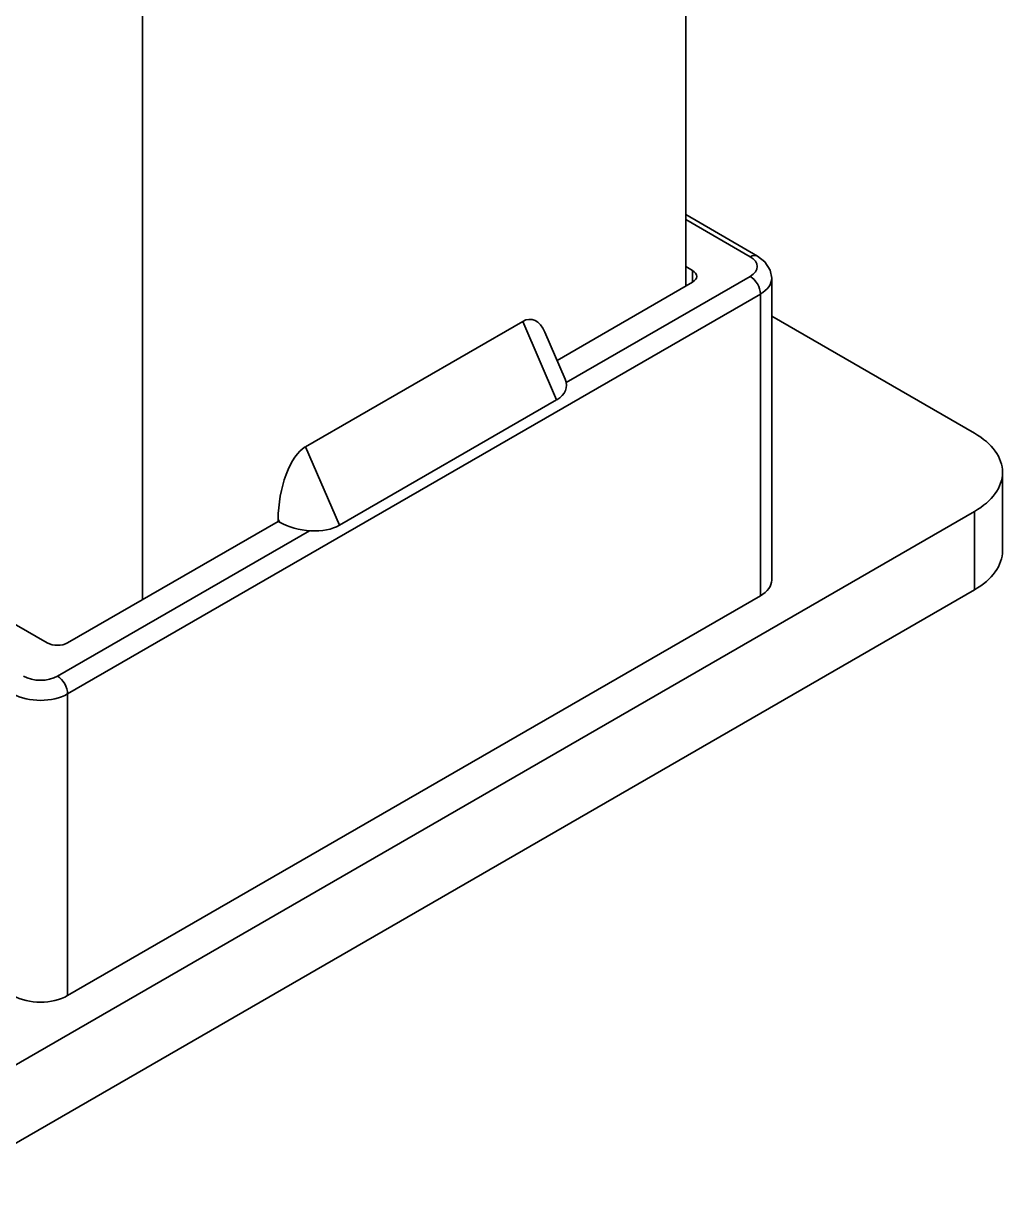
# Model space of a CAD drawing. Header units: millimetres. Extents: x -70 to 70, y -99 to 99.
# Drawn here: x 31.01 to 51.4, y -44.68 to -20.23 of the extents above; entities that cross this region are included whole.
import ezdxf

# ---------------------------------------------------------------- set-up
doc = ezdxf.new("R2010")
doc.units = ezdxf.units.MM
doc.layers.add('粗实线层', color=7, linetype='Continuous', lineweight=35)

msp = doc.modelspace()

# ---------------------------------------------------------------- linework, layer by layer
at = {"layer": '粗实线层', "color": 7, "lineweight": 35}
for p, q in [((44.801, -25.7), (44.801, -4.063)), ((33.487, -32.232), (33.487, -10.594)), ((44.801, -24.21), (46.295, -25.072)), ((44.801, -24.312), (46.145, -25.087)), ((44.801, -25.291), (44.942, -25.373)), ((44.942, -25.373), (44.942, -25.618)), ((44.942, -25.618), (42.121, -27.247)), ((46.145, -25.496), (42.312, -27.708)), ((46.591, -31.823), (46.591, -25.536)), ((46.357, -25.863), (31.932, -34.191)), ((46.357, -32.15), (46.357, -25.863)), ((46.591, -26.325), (50.811, -28.762)), ((41.407, -26.435), (36.881, -29.047)), ((42.114, -28.068), (41.407, -26.435)), ((42.291, -27.64), (41.866, -26.658)), ((31.507, -33.13), (21.325, -27.251)), ((42.114, -28.068), (37.589, -30.68)), ((37.589, -30.68), (36.881, -29.047)), ((51.397, -31.211), (51.397, -29.578)), ((50.811, -30.395), (28.891, -43.05)), ((36.343, -30.614), (36.316, -30.551)), ((36.316, -30.551), (36.316, -30.599)), ((50.811, -32.028), (50.811, -30.395)), ((36.966, -30.795), (31.72, -33.824)), ((36.316, -30.599), (31.932, -33.13)), ((36.316, -30.599), (36.343, -30.614)), ((50.811, -32.028), (28.891, -44.683)), ((46.357, -32.15), (31.932, -40.478)), ((31.932, -40.478), (31.932, -34.191))]:
    msp.add_line(p, q, dxfattribs=at)
msp.add_lwpolyline([(46.591, -25.536), (46.56, -25.369), (46.448, -25.192), (46.295, -25.072)], dxfattribs=at)
for centre, major_axis, ratio, start_param, end_param in [((46.145, -25.332), (0.15, 0.26), 0.57735, 0, 0.785398), ((45.791, -25.291), (0.5, 0), 0.57735, 5.497787, 7.068583), ((44.73, -25.496), (0.3, 0), 0.57735, 0, 0.785398), ((44.73, -25.496), (0.3, 0), 0.57735, 5.497787, 6.283185), ((46.145, -25.741), (0.15, -0.26), 0.57735, 0.785398, 2.356194), ((45.791, -25.536), (0.8, 0), 0.57735, 5.497787, 6.283185), ((41.407, -27.612), (-0.187, -1.219), 0.437711, 2.533317, 3.479317), ((41.434, -27.675), (0.882, -0.136), 0.558509, 5.675154, 6.620879), ((49.397, -29.578), (2, 0), 0.57735, 0, 0.785398), ((36.881, -30.225), (0.187, 1.219), 0.437745, 0.337746, 1.908543), ((49.397, -29.578), (2, 0), 0.57735, 5.497787, 6.283185), ((36.909, -30.288), (-0.881, 0.135), 0.55871, 0.9625, 2.533297), ((49.397, -31.211), (2, 0), 0.57735, 5.497787, 6.283185), ((45.791, -31.823), (0.8, 0), 0.57735, 5.497787, 6.283185), ((31.72, -33.007), (0.3, 0), 0.57735, 3.926991, 5.497787), ((31.366, -33.62), (0.5, 0), 0.57735, 3.926991, 5.497787), ((31.72, -34.069), (0.15, -0.26), 0.57735, 0.785398, 2.356194), ((31.366, -33.865), (0.8, 0), 0.57735, 3.926991, 5.497787), ((31.366, -40.152), (0.8, 0), 0.57735, 3.926991, 5.497787)]:
    msp.add_ellipse(centre, major_axis=major_axis, ratio=ratio, start_param=start_param, end_param=end_param, dxfattribs=at)

doc.saveas('drawing.dxf')
